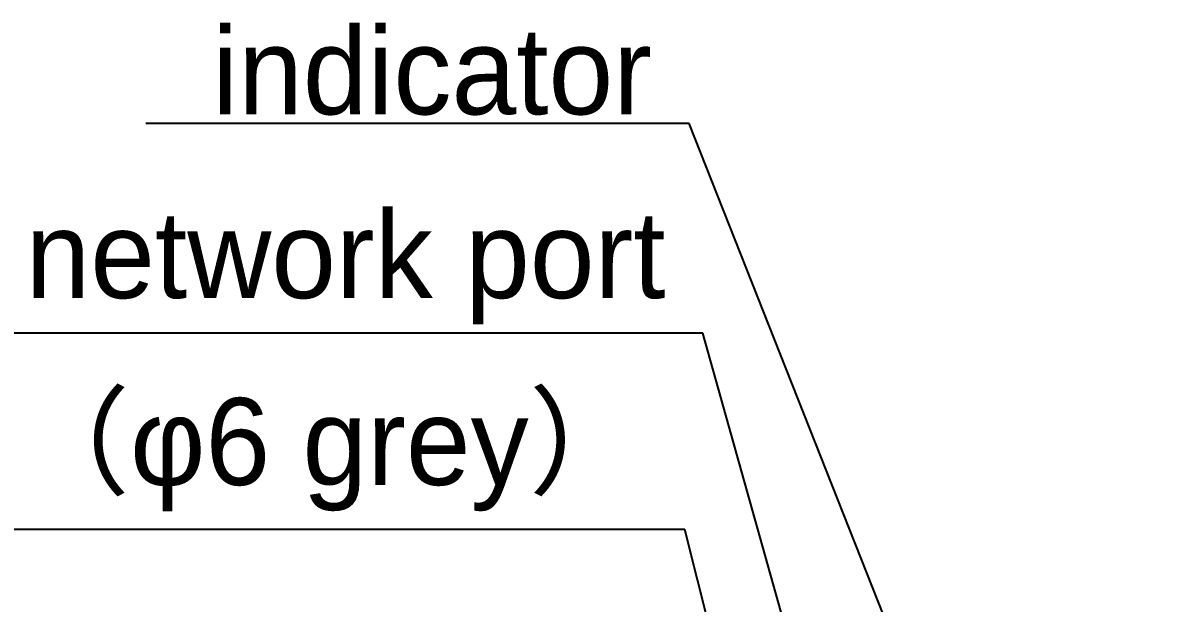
# Model space of a CAD drawing. Header units: millimetres. Extents: x 4086 to 8300, y 123 to 1549.
# Drawn here: x 6664 to 6755.4, y 854.4 to 901.1 of the extents above; entities that cross this region are included whole.
import ezdxf
from ezdxf import colors
from ezdxf.entities.mleader import LeaderData, LeaderLine
from ezdxf.math import Vec2, Vec3

# ---------------------------------------------------------------- set-up
doc = ezdxf.new("R2010")
doc.units = ezdxf.units.MM
doc.layers.add('多重引线', color=7, linetype='Continuous')
doc.styles.add('思源黑', font='SourceHanSansCN-Normal.ttf')

msp = doc.modelspace()

# ---------------------------------------------------------------- leaders
at = {"layer": '多重引线'}
ml = msp.add_multileader_mtext('Standard', dxfattribs=at)
ml.set_content('{\\C7;indicator}', style='思源黑')
ml.set_leader_properties()
ml.build(insert=Vec2(0, 0))
ml.multileader.update_dxf_attribs({"text_left_attachment_type": 5, "text_right_attachment_type": 5, "dogleg_length": 1, "arrow_head_size": 6})
ctx = ml.context
ctx.base_point, ctx.char_height, ctx.arrow_head_size, ctx.plane_origin = Vec3(6673.3941, 892.9819), 7, 6, Vec3(6755.4273, 797.4223)
ctx.left_attachment, ctx.right_attachment, ctx.text_align_type = 5, 5, 2
notes = []
notes.append((ctx, [(0, (1, 1, 0), (6717.5969, 892.9819), (-1, 0), 1, [(0, [(6755.4273, 797.4223)], 0, [])])]))
ctx.mtext.insert, ctx.mtext.alignment, ctx.mtext.flow_direction = Vec3(6714.5969, 900.7197), 3, 5
ml = msp.add_multileader_mtext('Standard', dxfattribs=at)
ml.set_content('{\\C7;network port}', style='思源黑')
ml.set_leader_properties()
ml.build(insert=Vec2(0, 0))
ml.multileader.update_dxf_attribs({"text_left_attachment_type": 5, "text_right_attachment_type": 5, "dogleg_length": 1, "arrow_head_size": 6})
ctx = ml.context
ctx.base_point, ctx.char_height, ctx.arrow_head_size, ctx.plane_origin = Vec3(6657.1068, 876.1047), 7, 6, Vec3(6740.2332, 799.3355)
ctx.left_attachment, ctx.right_attachment, ctx.text_align_type = 5, 5, 2
notes.append((ctx, [(0, (1, 1, 0), (6718.6952, 876.1047), (-1, 0), 1, [(0, [(6740.2332, 799.3355)], 0, [])])]))
ctx.mtext.insert, ctx.mtext.alignment, ctx.mtext.flow_direction = Vec3(6715.6952, 885.9346), 3, 5
ml = msp.add_multileader_mtext('Standard', dxfattribs=at)
ml.set_content('{\\C7;user air duct }3（φ6 grey）', style='思源黑')
ml.set_leader_properties()
ml.build(insert=Vec2(0, 0))
ml.multileader.update_dxf_attribs({"text_left_attachment_type": 5, "text_right_attachment_type": 5, "dogleg_length": 1, "arrow_head_size": 6})
ctx = ml.context
ctx.base_point, ctx.char_height, ctx.arrow_head_size, ctx.plane_origin = Vec3(6604.7325, 860.3208), 7, 6, Vec3(6731.5911, 803.5183)
ctx.left_attachment, ctx.right_attachment, ctx.text_align_type = 5, 5, 2
notes.append((ctx, [(0, (1, 1, 0), (6717.2308, 860.3208), (-1, 0), 1, [(0, [(6731.5911, 803.5183)], 0, [])])]))
ctx.mtext.insert, ctx.mtext.alignment, ctx.mtext.flow_direction = Vec3(6714.2308, 870.8978), 3, 5
for ctx, leaders in notes:
    for number, flags, end, landing, length, lines in leaders:
        leader = LeaderData()
        leader.index, (leader.has_last_leader_line, leader.has_dogleg_vector, leader.attachment_direction) = number, flags
        leader.last_leader_point, leader.dogleg_vector, leader.dogleg_length = Vec3(end), Vec3(landing), length
        for number, points, colour, breaks in lines:
            line = LeaderLine()
            line.index, line.vertices, line.color, line.breaks = number, Vec3.list(points), colors.encode_raw_color(colour), breaks
            leader.lines.append(line)
        ctx.leaders.append(leader)

doc.saveas('drawing.dxf')
